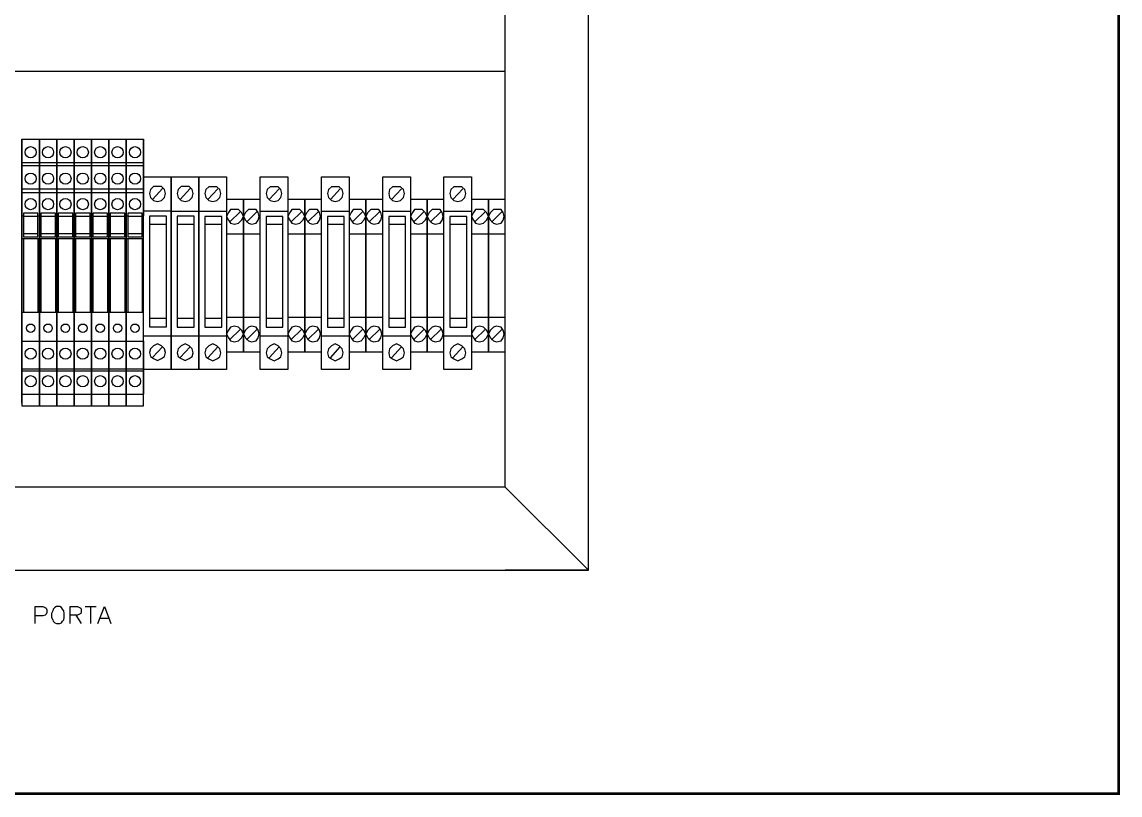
# Model space of a CAD drawing. Extents: x -2333 to 4564, y -5034 to 5704.
# Drawn here: x 3138 to 4564, y 959 to 1963 of the extents above; entities that cross this region are included whole.
import ezdxf

# ---------------------------------------------------------------- set-up
doc = ezdxf.new("R2010")
doc.units = 0
doc.header["$LTSCALE"] = 10
doc.header["$MEASUREMENT"] = 0
doc.layers.get('0').update_dxf_attribs({"linetype": 'CONTINUOUS'})
doc.layers.add('3', color=12, linetype='CONTINUOUS')
doc.layers.add('LEG', color=7, linetype='CONTINUOUS')
doc.layers.add('P', color=250, linetype='CONTINUOUS', lineweight=100)

# ---------------------------------------------------------------- blocks, each defined once
blk = doc.blocks.new('A$C191F7B9C')
at = {"color": 7, "linetype": 'Continuous'}
for p, q in [((0, 96.15), (0, 95.13)), ((0, 86.63), (0, 96.15)), ((0, 96.15), (6.27, 96.15)), ((0, 95.13), (0, 87.75)), ((6.27, 95.13), (6.27, 96.15)), ((6.27, 96.15), (6.27, 86.63)), ((6.27, 87.75), (6.27, 95.13)), ((0, 87.75), (0, 86.63)), ((0, 87.75), (6.27, 87.75)), ((6.27, 86.63), (6.27, 87.75)), ((0, 76.92), (0, 86.63)), ((0, 86.63), (0, 85.62)), ((0, 86.63), (6.27, 86.63)), ((0, 86.03), (0, 81.52)), ((0, 85.62), (0, 78.23)), ((6.27, 86.63), (6.27, 76.92)), ((6.27, 85.62), (6.27, 86.63)), ((6.27, 78.23), (6.27, 85.62)), ((0, 81.52), (0, 77.95)), ((0, 78.23), (0, 76.92)), ((0, 78.23), (6.27, 78.23)), ((0, 77.95), (0, 76.92)), ((0, 76.92), (0, 75.91)), ((0, 68.52), (0, 76.92)), ((0, 76.92), (6.27, 76.92)), ((0, 75.91), (0, 68.52)), ((6.27, 76.92), (6.27, 78.23)), ((6.27, 75.91), (6.27, 76.92)), ((6.27, 76.92), (6.27, 68.52)), ((6.27, 68.52), (6.27, 75.91)), ((0, 68.52), (0, 60.32)), ((0, 68.52), (0.51, 68.52)), ((0.51, 69.49), (0.51, 68.27)), ((5.77, 69.49), (0.51, 69.49)), ((0.51, 68.27), (0.51, 62)), ((5.77, 68.27), (0.51, 68.27)), ((5.77, 68.27), (5.77, 69.49)), ((5.77, 68.52), (6.27, 68.52)), ((5.77, 62), (5.77, 68.27)), ((6.27, 60.32), (6.27, 68.52)), ((0, 60.32), (6.27, 60.32)), ((0, 60.32), (0, 33.7)), ((0.51, 62), (0.51, 60.78)), ((5.77, 62), (0.51, 62)), ((5.77, 60.78), (0.51, 60.78)), ((0.51, 60.32), (0.51, 33.7)), ((5.77, 60.78), (5.77, 62)), ((5.77, 60.32), (5.77, 33.7)), ((6.27, 33.7), (6.27, 60.32)), ((0, 33.7), (0, 23.28)), ((0, 33.7), (6.27, 33.7)), ((6.27, 23.28), (6.27, 33.7)), ((0, 23.28), (0, 14.27)), ((0, 13.26), (0, 23.28)), ((0, 23.28), (6.27, 23.28)), ((6.27, 14.27), (6.27, 23.28)), ((6.27, 23.28), (6.27, 13.26)), ((0, 14.27), (0, 13.26)), ((0, 4.15), (0, 13.26)), ((0, 13.26), (0, 12.55)), ((0, 13.26), (6.27, 13.26)), ((0, 12.55), (0, 5.16)), ((0, 12.55), (6.27, 12.55)), ((6.27, 13.26), (6.27, 14.27)), ((6.27, 13.26), (6.27, 4.15)), ((6.27, 12.84), (6.27, 13.26)), ((6.27, 12.55), (6.27, 13.26)), ((6.27, 9.26), (6.27, 12.84)), ((6.27, 5.16), (6.27, 12.55)), ((6.27, 5.32), (6.27, 9.26)), ((0, 5.16), (0, 4.15)), ((0, 4.15), (0, 1.01)), ((0, 4.15), (6.27, 4.15)), ((6.27, 4.88), (6.27, 5.32)), ((6.27, 4.15), (6.27, 5.16)), ((6.27, 1.01), (6.27, 4.88)), ((0, 1.01), (0, 0)), ((6.27, 0), (6.27, 1.01)), ((0, 0), (6.27, 0))]:
    blk.add_line(p, q, dxfattribs=at)
for centre, radius in [((3.14, 91.44), 2.02), ((3.14, 81.93), 2.02), ((3.14, 72.72), 2.02), ((3.14, 27.97), 1.52), ((3.14, 18.78), 2.02), ((3.14, 8.86), 2.02)]:
    blk.add_circle(centre, radius, dxfattribs=at)
at = {"layer": 'LEG'}
blk.add_line((0, 0.94), (0, 95.94), dxfattribs=at)

msp = doc.modelspace()

# ---------------------------------------------------------------- linework, layer by layer
at = {"color": 0}
msp.add_line((4562.6599, 960.54838), (4562.6599, 2966.04838), dxfattribs=at)
at = {"color": 0, "const_width": 3.5}
msp.add_lwpolyline([(1692.6599, 960.54837), (4562.6599, 960.54837), (4562.6599, 2964.78273), (1692.6599, 2964.78273), (1692.6599, 960.54837)], dxfattribs=at)
at = {"layer": '3', "color": 0}
msp.add_line((4562.6599, 960.54837), (1692.6599, 960.54837), dxfattribs=at)
at = {"layer": 'LEG', "linetype": 'Continuous'}
for p, q in [((3873.59795, 1250.74577), (3873.59795, 2654.74577)), ((3765.59795, 1358.74577), (3765.59795, 2546.74577)), ((2577.59795, 1898.74577), (3765.59795, 1898.74577)), ((3765.59795, 1358.74577), (3873.59795, 1250.74577)), ((2469.59795, 1250.74577), (3873.59795, 1250.74577)), ((2469.59795, 1250.74577), (3765.59795, 1250.74577)), ((3873.59795, 1250.74577), (3765.59795, 1250.74577)), ((3873.59795, 1250.74577), (3765.59795, 1250.74577))]:
    msp.add_line(p, q, dxfattribs=at)
at = {"layer": 'LEG', "color": 0, "lineweight": -2}
for p, q in [((3295.78757, 1564.74408), (3295.78757, 1708.74408)), ((3295.78757, 1564.74408), (3295.78757, 1708.74408)), ((3765.59795, 1358.74577), (2577.59795, 1358.74577))]:
    msp.add_line(p, q, dxfattribs=at)
at = {"layer": 'P', "color": 0, "lineweight": -2}
for points in [[(3331.72934, 1761.74188), (3331.72934, 1511.43307), (3295.78757, 1511.43307), (3295.78757, 1761.74188), (3331.72934, 1761.74188), (3331.72934, 1761.74188)], [(3367.67112, 1761.67142), (3367.67112, 1511.36261), (3331.72934, 1511.36261), (3331.72934, 1761.67142), (3367.67112, 1761.67142), (3367.67112, 1761.67142)], [(3403.6129, 1761.60096), (3403.6129, 1511.29215), (3367.67112, 1511.29215), (3367.67112, 1761.60096), (3403.6129, 1761.60096), (3403.6129, 1761.60096)], [(3483.19827, 1761.60096), (3483.19827, 1511.29215), (3447.25649, 1511.29215), (3447.25649, 1761.60096), (3483.19827, 1761.60096), (3483.19827, 1761.60096)], [(3562.78363, 1761.60096), (3562.78363, 1511.29215), (3526.84185, 1511.29215), (3526.84185, 1761.60096), (3562.78363, 1761.60096), (3562.78363, 1761.60096)], [(3642.369, 1761.60096), (3642.369, 1511.29215), (3606.42722, 1511.29215), (3606.42722, 1761.60096), (3642.369, 1761.60096), (3642.369, 1761.60096)], [(3721.95436, 1761.60096), (3721.95436, 1511.29215), (3686.01258, 1511.29215), (3686.01258, 1761.60096), (3721.95436, 1761.60096), (3721.95436, 1761.60096)], [(3324.02754, 1739.92009), (3322.7439, 1745.05463), (3318.893, 1748.90553), (3313.75846, 1748.90553), (3308.62392, 1748.90553), (3304.77301, 1745.05463), (3303.48938, 1739.92009), (3304.77301, 1734.78555), (3308.62392, 1730.93464), (3313.75846, 1729.65101), (3318.893, 1730.93464), (3322.7439, 1734.78555), (3324.02754, 1739.92009), (3324.02754, 1739.92009)], [(3307.34028, 1732.21828), (3320.17663, 1746.33826)], [(3359.96931, 1739.84963), (3358.68568, 1744.98417), (3354.83477, 1748.83507), (3349.70023, 1748.83507), (3344.56569, 1748.83507), (3340.71479, 1744.98417), (3339.43115, 1739.84963), (3340.71479, 1734.71509), (3344.56569, 1730.86418), (3349.70023, 1729.58055), (3354.83477, 1730.86418), (3358.68568, 1734.71509), (3359.96931, 1739.84963), (3359.96931, 1739.84963)], [(3343.28206, 1732.14782), (3356.11841, 1746.2678)], [(3395.91109, 1739.77917), (3394.62746, 1744.91371), (3390.77655, 1748.76461), (3385.64201, 1748.76461), (3380.50747, 1748.76461), (3376.65657, 1744.91371), (3375.37293, 1739.77917), (3376.65657, 1734.64463), (3380.50747, 1730.79372), (3385.64201, 1729.51009), (3390.77655, 1730.79372), (3394.62746, 1734.64463), (3395.91109, 1739.77917), (3395.91109, 1739.77917)], [(3379.22384, 1732.07736), (3392.06019, 1746.19734)], [(3475.49646, 1739.77917), (3474.21282, 1744.91371), (3470.36192, 1748.76461), (3465.22738, 1748.76461), (3460.09284, 1748.76461), (3456.24193, 1744.91371), (3454.9583, 1739.77917), (3456.24193, 1734.64463), (3460.09284, 1730.79372), (3465.22738, 1729.51009), (3470.36192, 1730.79372), (3474.21282, 1734.64463), (3475.49646, 1739.77917), (3475.49646, 1739.77917)], [(3458.8092, 1732.07736), (3471.64555, 1746.19734)], [(3555.08182, 1739.77917), (3553.79819, 1744.91371), (3549.94728, 1748.76461), (3544.81274, 1748.76461), (3539.6782, 1748.76461), (3535.8273, 1744.91371), (3534.54366, 1739.77917), (3535.8273, 1734.64463), (3539.6782, 1730.79372), (3544.81274, 1729.51009), (3549.94728, 1730.79372), (3553.79819, 1734.64463), (3555.08182, 1739.77917), (3555.08182, 1739.77917)], [(3538.39457, 1732.07736), (3551.23092, 1746.19734)], [(3634.66719, 1739.77917), (3633.38355, 1744.91371), (3629.53265, 1748.76461), (3624.39811, 1748.76461), (3619.26357, 1748.76461), (3615.41266, 1744.91371), (3614.12903, 1739.77917), (3615.41266, 1734.64463), (3619.26357, 1730.79372), (3624.39811, 1729.51009), (3629.53265, 1730.79372), (3633.38355, 1734.64463), (3634.66719, 1739.77917), (3634.66719, 1739.77917)], [(3617.97993, 1732.07736), (3630.81628, 1746.19734)], [(3714.25255, 1739.77917), (3712.96892, 1744.91371), (3709.11801, 1748.76461), (3703.98347, 1748.76461), (3698.84893, 1748.76461), (3694.99803, 1744.91371), (3693.71439, 1739.77917), (3694.99803, 1734.64463), (3698.84893, 1730.79372), (3703.98347, 1729.51009), (3709.11801, 1730.79372), (3712.96892, 1734.64463), (3714.25255, 1739.77917), (3714.25255, 1739.77917)], [(3697.5653, 1732.07736), (3710.40165, 1746.19734)], [(3425.43469, 1732.07736), (3403.6129, 1732.07736), (3403.6129, 1534.39758), (3425.43469, 1534.39758), (3425.43469, 1732.07736), (3425.43469, 1732.07736)], [(3447.25649, 1732.07736), (3425.43469, 1732.07736), (3425.43469, 1534.39758), (3447.25649, 1534.39758), (3447.25649, 1732.07736), (3447.25649, 1732.07736)], [(3505.02006, 1732.07736), (3483.19827, 1732.07736), (3483.19827, 1534.39758), (3505.02006, 1534.39758), (3505.02006, 1732.07736), (3505.02006, 1732.07736)], [(3526.84185, 1732.07736), (3505.02006, 1732.07736), (3505.02006, 1534.39758), (3526.84185, 1534.39758), (3526.84185, 1732.07736), (3526.84185, 1732.07736)], [(3584.60542, 1732.07736), (3562.78363, 1732.07736), (3562.78363, 1534.39758), (3584.60542, 1534.39758), (3584.60542, 1732.07736), (3584.60542, 1732.07736)], [(3606.42722, 1732.07736), (3584.60542, 1732.07736), (3584.60542, 1534.39758), (3606.42722, 1534.39758), (3606.42722, 1732.07736), (3606.42722, 1732.07736)], [(3664.19079, 1732.07736), (3642.369, 1732.07736), (3642.369, 1534.39758), (3664.19079, 1534.39758), (3664.19079, 1732.07736), (3664.19079, 1732.07736)], [(3686.01258, 1732.07736), (3664.19079, 1732.07736), (3664.19079, 1534.39758), (3686.01258, 1534.39758), (3686.01258, 1732.07736), (3686.01258, 1732.07736)], [(3743.77615, 1732.07736), (3721.95436, 1732.07736), (3721.95436, 1534.39758), (3743.77615, 1534.39758), (3743.77615, 1732.07736), (3743.77615, 1732.07736)], [(3765.59795, 1732.07736), (3743.77615, 1732.07736), (3743.77615, 1534.39758), (3765.59795, 1534.39758), (3765.59795, 1732.07736), (3765.59795, 1732.07736)], [(3331.72934, 1716.81466), (3295.78757, 1716.81466)], [(3367.67112, 1716.7442), (3331.72934, 1716.7442)], [(3403.6129, 1716.67374), (3367.67112, 1716.67374)], [(3425.43469, 1710.25556), (3422.86742, 1715.3901), (3419.01652, 1719.24101), (3413.88198, 1719.24101), (3408.74744, 1719.24101), (3406.18017, 1715.3901), (3403.6129, 1710.25556), (3406.18017, 1705.12102), (3408.74744, 1701.27012), (3413.88198, 1699.98648), (3419.01652, 1701.27012), (3422.86742, 1705.12102), (3425.43469, 1710.25556), (3425.43469, 1710.25556)], [(3407.46381, 1702.55375), (3421.58379, 1716.67374)], [(3445.97285, 1710.25556), (3444.68922, 1715.3901), (3442.12195, 1719.24101), (3435.70377, 1719.24101), (3431.85287, 1719.24101), (3428.00196, 1715.3901), (3425.43469, 1710.25556), (3428.00196, 1705.12102), (3431.85287, 1701.27012), (3435.70377, 1699.98648), (3442.12195, 1701.27012), (3444.68922, 1705.12102), (3445.97285, 1710.25556), (3445.97285, 1710.25556)], [(3429.2856, 1702.55375), (3443.40558, 1716.67374)], [(3483.19827, 1716.67374), (3447.25649, 1716.67374)], [(3505.02006, 1710.25556), (3502.45279, 1715.3901), (3498.60188, 1719.24101), (3493.46734, 1719.24101), (3488.3328, 1719.24101), (3485.76554, 1715.3901), (3483.19827, 1710.25556), (3485.76554, 1705.12102), (3488.3328, 1701.27012), (3493.46734, 1699.98648), (3498.60188, 1701.27012), (3502.45279, 1705.12102), (3505.02006, 1710.25556), (3505.02006, 1710.25556)], [(3487.04917, 1702.55375), (3501.16915, 1716.67374)], [(3525.55822, 1710.25556), (3524.27458, 1715.3901), (3521.70731, 1719.24101), (3515.28914, 1719.24101), (3511.43823, 1719.24101), (3507.58733, 1715.3901), (3505.02006, 1710.25556), (3507.58733, 1705.12102), (3511.43823, 1701.27012), (3515.28914, 1699.98648), (3521.70731, 1701.27012), (3524.27458, 1705.12102), (3525.55822, 1710.25556), (3525.55822, 1710.25556)], [(3508.87096, 1702.55375), (3522.99095, 1716.67374)], [(3562.78363, 1716.67374), (3526.84185, 1716.67374)], [(3584.60542, 1710.25556), (3582.03815, 1715.3901), (3578.18725, 1719.24101), (3573.05271, 1719.24101), (3567.91817, 1719.24101), (3565.3509, 1715.3901), (3562.78363, 1710.25556), (3565.3509, 1705.12102), (3567.91817, 1701.27012), (3573.05271, 1699.98648), (3578.18725, 1701.27012), (3582.03815, 1705.12102), (3584.60542, 1710.25556), (3584.60542, 1710.25556)], [(3566.63453, 1702.55375), (3580.75452, 1716.67374)], [(3605.14358, 1710.25556), (3603.85995, 1715.3901), (3601.29268, 1719.24101), (3594.8745, 1719.24101), (3591.0236, 1719.24101), (3587.17269, 1715.3901), (3584.60542, 1710.25556), (3587.17269, 1705.12102), (3591.0236, 1701.27012), (3594.8745, 1699.98648), (3601.29268, 1701.27012), (3603.85995, 1705.12102), (3605.14358, 1710.25556), (3605.14358, 1710.25556)], [(3588.45633, 1702.55375), (3602.57631, 1716.67374)], [(3642.369, 1716.67374), (3606.42722, 1716.67374)], [(3664.19079, 1710.25556), (3661.62352, 1715.3901), (3657.77261, 1719.24101), (3652.63807, 1719.24101), (3647.50353, 1719.24101), (3644.93626, 1715.3901), (3642.369, 1710.25556), (3644.93626, 1705.12102), (3647.50353, 1701.27012), (3652.63807, 1699.98648), (3657.77261, 1701.27012), (3661.62352, 1705.12102), (3664.19079, 1710.25556), (3664.19079, 1710.25556)], [(3646.2199, 1702.55375), (3660.33988, 1716.67374)], [(3684.72895, 1710.25556), (3683.44531, 1715.3901), (3680.87804, 1719.24101), (3674.45987, 1719.24101), (3670.60896, 1719.24101), (3666.75806, 1715.3901), (3664.19079, 1710.25556), (3666.75806, 1705.12102), (3670.60896, 1701.27012), (3674.45987, 1699.98648), (3680.87804, 1701.27012), (3683.44531, 1705.12102), (3684.72895, 1710.25556), (3684.72895, 1710.25556)], [(3668.04169, 1702.55375), (3682.16168, 1716.67374)], [(3721.95436, 1716.67374), (3686.01258, 1716.67374)], [(3743.77615, 1710.25556), (3741.20888, 1715.3901), (3737.35798, 1719.24101), (3732.22344, 1719.24101), (3727.0889, 1719.24101), (3724.52163, 1715.3901), (3721.95436, 1710.25556), (3724.52163, 1705.12102), (3727.0889, 1701.27012), (3732.22344, 1699.98648), (3737.35798, 1701.27012), (3741.20888, 1705.12102), (3743.77615, 1710.25556), (3743.77615, 1710.25556)], [(3725.80526, 1702.55375), (3739.92525, 1716.67374)], [(3764.31431, 1710.25556), (3763.03068, 1715.3901), (3760.46341, 1719.24101), (3754.04523, 1719.24101), (3750.19433, 1719.24101), (3746.34342, 1715.3901), (3743.77615, 1710.25556), (3746.34342, 1705.12102), (3750.19433, 1701.27012), (3754.04523, 1699.98648), (3760.46341, 1701.27012), (3763.03068, 1705.12102), (3764.31431, 1710.25556), (3764.31431, 1710.25556)], [(3747.62706, 1702.55375), (3761.74704, 1716.67374)], [(3303.48938, 1710.39649), (3303.48938, 1566.62937), (3325.31117, 1566.62937), (3325.31117, 1710.39649), (3303.48938, 1710.39649), (3303.48938, 1710.39649)], [(3303.48938, 1700.12741), (3325.31117, 1700.12741)], [(3339.43115, 1710.32602), (3339.43115, 1566.55891), (3361.25295, 1566.55891), (3361.25295, 1710.32602), (3339.43115, 1710.32602), (3339.43115, 1710.32602)], [(3339.43115, 1700.05695), (3361.25295, 1700.05695)], [(3375.37293, 1710.25556), (3375.37293, 1566.48845), (3397.19473, 1566.48845), (3397.19473, 1710.25556), (3375.37293, 1710.25556), (3375.37293, 1710.25556)], [(3375.37293, 1699.98648), (3397.19473, 1699.98648)], [(3454.9583, 1710.25556), (3454.9583, 1566.48845), (3476.78009, 1566.48845), (3476.78009, 1710.25556), (3454.9583, 1710.25556), (3454.9583, 1710.25556)], [(3454.9583, 1699.98648), (3476.78009, 1699.98648)], [(3534.54366, 1710.25556), (3534.54366, 1566.48845), (3556.36546, 1566.48845), (3556.36546, 1710.25556), (3534.54366, 1710.25556), (3534.54366, 1710.25556)], [(3534.54366, 1699.98648), (3556.36546, 1699.98648)], [(3614.12903, 1710.25556), (3614.12903, 1566.48845), (3635.95082, 1566.48845), (3635.95082, 1710.25556), (3614.12903, 1710.25556), (3614.12903, 1710.25556)], [(3614.12903, 1699.98648), (3635.95082, 1699.98648)], [(3693.71439, 1710.25556), (3693.71439, 1566.48845), (3715.53619, 1566.48845), (3715.53619, 1710.25556), (3693.71439, 1710.25556), (3693.71439, 1710.25556)], [(3693.71439, 1699.98648), (3715.53619, 1699.98648)], [(3425.43469, 1687.15014), (3403.6129, 1687.15014)], [(3447.25649, 1687.15014), (3425.43469, 1687.15014)], [(3505.02006, 1687.15014), (3483.19827, 1687.15014)], [(3526.84185, 1687.15014), (3505.02006, 1687.15014)], [(3584.60542, 1687.15014), (3562.78363, 1687.15014)], [(3606.42722, 1687.15014), (3584.60542, 1687.15014)], [(3664.19079, 1687.15014), (3642.369, 1687.15014)], [(3686.01258, 1687.15014), (3664.19079, 1687.15014)], [(3743.77615, 1687.15014), (3721.95436, 1687.15014)], [(3765.59795, 1687.15014), (3743.77615, 1687.15014)], [(3303.48938, 1578.18209), (3325.31117, 1578.18209)], [(3339.43115, 1578.11163), (3361.25295, 1578.11163)], [(3375.37293, 1578.04117), (3397.19473, 1578.04117)], [(3403.6129, 1579.3248), (3425.43469, 1579.3248)], [(3425.43469, 1579.3248), (3447.25649, 1579.3248)], [(3454.9583, 1578.04117), (3476.78009, 1578.04117)], [(3483.19827, 1579.3248), (3505.02006, 1579.3248)], [(3505.02006, 1579.3248), (3526.84185, 1579.3248)], [(3534.54366, 1578.04117), (3556.36546, 1578.04117)], [(3562.78363, 1579.3248), (3584.60542, 1579.3248)], [(3584.60542, 1579.3248), (3606.42722, 1579.3248)], [(3614.12903, 1578.04117), (3635.95082, 1578.04117)], [(3642.369, 1579.3248), (3664.19079, 1579.3248)], [(3664.19079, 1579.3248), (3686.01258, 1579.3248)], [(3693.71439, 1578.04117), (3715.53619, 1578.04117)], [(3721.95436, 1579.3248), (3743.77615, 1579.3248)], [(3743.77615, 1579.3248), (3765.59795, 1579.3248)], [(3425.43469, 1557.50301), (3422.86742, 1562.63755), (3419.01652, 1566.48845), (3413.88198, 1567.77209), (3408.74744, 1566.48845), (3406.18017, 1562.63755), (3403.6129, 1557.50301), (3406.18017, 1552.36847), (3408.74744, 1548.51756), (3413.88198, 1547.23393), (3419.01652, 1548.51756), (3422.86742, 1552.36847), (3425.43469, 1557.50301), (3425.43469, 1557.50301)], [(3407.46381, 1549.8012), (3421.58379, 1563.92118)], [(3445.97285, 1557.50301), (3444.68922, 1562.63755), (3442.12195, 1566.48845), (3435.70377, 1567.77209), (3431.85287, 1566.48845), (3428.00196, 1562.63755), (3425.43469, 1557.50301), (3428.00196, 1552.36847), (3431.85287, 1548.51756), (3435.70377, 1547.23393), (3442.12195, 1548.51756), (3444.68922, 1552.36847), (3445.97285, 1557.50301), (3445.97285, 1557.50301)], [(3429.2856, 1549.8012), (3443.40558, 1563.92118)], [(3505.02006, 1557.50301), (3502.45279, 1562.63755), (3498.60188, 1566.48845), (3493.46734, 1567.77209), (3488.3328, 1566.48845), (3485.76554, 1562.63755), (3483.19827, 1557.50301), (3485.76554, 1552.36847), (3488.3328, 1548.51756), (3493.46734, 1547.23393), (3498.60188, 1548.51756), (3502.45279, 1552.36847), (3505.02006, 1557.50301), (3505.02006, 1557.50301)], [(3487.04917, 1549.8012), (3501.16915, 1563.92118)], [(3525.55822, 1557.50301), (3524.27458, 1562.63755), (3521.70731, 1566.48845), (3515.28914, 1567.77209), (3511.43823, 1566.48845), (3507.58733, 1562.63755), (3505.02006, 1557.50301), (3507.58733, 1552.36847), (3511.43823, 1548.51756), (3515.28914, 1547.23393), (3521.70731, 1548.51756), (3524.27458, 1552.36847), (3525.55822, 1557.50301), (3525.55822, 1557.50301)], [(3508.87096, 1549.8012), (3522.99095, 1563.92118)], [(3584.60542, 1557.50301), (3582.03815, 1562.63755), (3578.18725, 1566.48845), (3573.05271, 1567.77209), (3567.91817, 1566.48845), (3565.3509, 1562.63755), (3562.78363, 1557.50301), (3565.3509, 1552.36847), (3567.91817, 1548.51756), (3573.05271, 1547.23393), (3578.18725, 1548.51756), (3582.03815, 1552.36847), (3584.60542, 1557.50301), (3584.60542, 1557.50301)], [(3566.63453, 1549.8012), (3580.75452, 1563.92118)], [(3605.14358, 1557.50301), (3603.85995, 1562.63755), (3601.29268, 1566.48845), (3594.8745, 1567.77209), (3591.0236, 1566.48845), (3587.17269, 1562.63755), (3584.60542, 1557.50301), (3587.17269, 1552.36847), (3591.0236, 1548.51756), (3594.8745, 1547.23393), (3601.29268, 1548.51756), (3603.85995, 1552.36847), (3605.14358, 1557.50301), (3605.14358, 1557.50301)], [(3588.45633, 1549.8012), (3602.57631, 1563.92118)], [(3664.19079, 1557.50301), (3661.62352, 1562.63755), (3657.77261, 1566.48845), (3652.63807, 1567.77209), (3647.50353, 1566.48845), (3644.93626, 1562.63755), (3642.369, 1557.50301), (3644.93626, 1552.36847), (3647.50353, 1548.51756), (3652.63807, 1547.23393), (3657.77261, 1548.51756), (3661.62352, 1552.36847), (3664.19079, 1557.50301), (3664.19079, 1557.50301)], [(3646.2199, 1549.8012), (3660.33988, 1563.92118)], [(3684.72895, 1557.50301), (3683.44531, 1562.63755), (3680.87804, 1566.48845), (3674.45987, 1567.77209), (3670.60896, 1566.48845), (3666.75806, 1562.63755), (3664.19079, 1557.50301), (3666.75806, 1552.36847), (3670.60896, 1548.51756), (3674.45987, 1547.23393), (3680.87804, 1548.51756), (3683.44531, 1552.36847), (3684.72895, 1557.50301), (3684.72895, 1557.50301)], [(3668.04169, 1549.8012), (3682.16168, 1563.92118)], [(3743.77615, 1557.50301), (3741.20888, 1562.63755), (3737.35798, 1566.48845), (3732.22344, 1567.77209), (3727.0889, 1566.48845), (3724.52163, 1562.63755), (3721.95436, 1557.50301), (3724.52163, 1552.36847), (3727.0889, 1548.51756), (3732.22344, 1547.23393), (3737.35798, 1548.51756), (3741.20888, 1552.36847), (3743.77615, 1557.50301), (3743.77615, 1557.50301)], [(3725.80526, 1549.8012), (3739.92525, 1563.92118)], [(3764.31431, 1557.50301), (3763.03068, 1562.63755), (3760.46341, 1566.48845), (3754.04523, 1567.77209), (3750.19433, 1566.48845), (3746.34342, 1562.63755), (3743.77615, 1557.50301), (3746.34342, 1552.36847), (3750.19433, 1548.51756), (3754.04523, 1547.23393), (3760.46341, 1548.51756), (3763.03068, 1552.36847), (3764.31431, 1557.50301), (3764.31431, 1557.50301)], [(3747.62706, 1549.8012), (3761.74704, 1563.92118)], [(3295.78757, 1555.07666), (3331.72934, 1555.07666)], [(3324.02754, 1533.25487), (3322.7439, 1538.38941), (3318.893, 1542.24031), (3313.75846, 1544.80758), (3308.62392, 1542.24031), (3304.77301, 1538.38941), (3303.48938, 1533.25487), (3304.77301, 1528.12033), (3308.62392, 1525.55306), (3313.75846, 1522.98579), (3318.893, 1525.55306), (3322.7439, 1528.12033), (3324.02754, 1533.25487), (3324.02754, 1533.25487)], [(3307.34028, 1526.83669), (3320.17663, 1540.95668)], [(3331.72934, 1555.0062), (3367.67112, 1555.0062)], [(3359.96931, 1533.18441), (3358.68568, 1538.31895), (3354.83477, 1542.16985), (3349.70023, 1544.73712), (3344.56569, 1542.16985), (3340.71479, 1538.31895), (3339.43115, 1533.18441), (3340.71479, 1528.04987), (3344.56569, 1525.4826), (3349.70023, 1522.91533), (3354.83477, 1525.4826), (3358.68568, 1528.04987), (3359.96931, 1533.18441), (3359.96931, 1533.18441)], [(3367.67112, 1554.93574), (3403.6129, 1554.93574)], [(3395.91109, 1533.11395), (3394.62746, 1538.24849), (3390.77655, 1542.09939), (3385.64201, 1544.66666), (3380.50747, 1542.09939), (3376.65657, 1538.24849), (3375.37293, 1533.11395), (3376.65657, 1527.97941), (3380.50747, 1525.41214), (3385.64201, 1522.84487), (3390.77655, 1525.41214), (3394.62746, 1527.97941), (3395.91109, 1533.11395), (3395.91109, 1533.11395)], [(3447.25649, 1554.93574), (3483.19827, 1554.93574)], [(3475.49646, 1533.11395), (3474.21282, 1538.24849), (3470.36192, 1542.09939), (3465.22738, 1544.66666), (3460.09284, 1542.09939), (3456.24193, 1538.24849), (3454.9583, 1533.11395), (3456.24193, 1527.97941), (3460.09284, 1525.41214), (3465.22738, 1522.84487), (3470.36192, 1525.41214), (3474.21282, 1527.97941), (3475.49646, 1533.11395), (3475.49646, 1533.11395)], [(3526.84185, 1554.93574), (3562.78363, 1554.93574)], [(3555.08182, 1533.11395), (3553.79819, 1538.24849), (3549.94728, 1542.09939), (3544.81274, 1544.66666), (3539.6782, 1542.09939), (3535.8273, 1538.24849), (3534.54366, 1533.11395), (3535.8273, 1527.97941), (3539.6782, 1525.41214), (3544.81274, 1522.84487), (3549.94728, 1525.41214), (3553.79819, 1527.97941), (3555.08182, 1533.11395), (3555.08182, 1533.11395)], [(3606.42722, 1554.93574), (3642.369, 1554.93574)], [(3634.66719, 1533.11395), (3633.38355, 1538.24849), (3629.53265, 1542.09939), (3624.39811, 1544.66666), (3619.26357, 1542.09939), (3615.41266, 1538.24849), (3614.12903, 1533.11395), (3615.41266, 1527.97941), (3619.26357, 1525.41214), (3624.39811, 1522.84487), (3629.53265, 1525.41214), (3633.38355, 1527.97941), (3634.66719, 1533.11395), (3634.66719, 1533.11395)], [(3686.01258, 1554.93574), (3721.95436, 1554.93574)], [(3714.25255, 1533.11395), (3712.96892, 1538.24849), (3709.11801, 1542.09939), (3703.98347, 1544.66666), (3698.84893, 1542.09939), (3694.99803, 1538.24849), (3693.71439, 1533.11395), (3694.99803, 1527.97941), (3698.84893, 1525.41214), (3703.98347, 1522.84487), (3709.11801, 1525.41214), (3712.96892, 1527.97941), (3714.25255, 1533.11395), (3714.25255, 1533.11395)], [(3343.28206, 1526.76623), (3356.11841, 1540.88622)], [(3379.22384, 1526.69577), (3392.06019, 1540.81575)], [(3458.8092, 1526.69577), (3471.64555, 1540.81575)], [(3538.39457, 1526.69577), (3551.23092, 1540.81575)], [(3617.97993, 1526.69577), (3630.81628, 1540.81575)], [(3697.5653, 1526.69577), (3710.40165, 1540.81575)], [(3154.85202, 1181.50271), (3154.85202, 1203.60976), (3164.83585, 1203.60976), (3167.68837, 1202.1835), (3169.11463, 1201.47036), (3169.82776, 1199.33097), (3169.82776, 1195.76532), (3169.11463, 1193.62593), (3167.68837, 1192.19967), (3164.83585, 1191.48654), (3154.85202, 1191.48654)], [(3182.66411, 1203.60976), (3180.52472, 1202.1835), (3178.38533, 1200.0441), (3177.6722, 1197.90471), (3176.24594, 1194.33906), (3176.24594, 1189.34715), (3177.6722, 1186.49462), (3178.38533, 1184.35523), (3180.52472, 1182.21584), (3182.66411, 1181.50271), (3186.9429, 1181.50271), (3189.08229, 1182.21584), (3190.50855, 1184.35523), (3191.93481, 1186.49462), (3192.64794, 1189.34715), (3192.64794, 1194.33906), (3191.93481, 1197.90471), (3190.50855, 1200.0441), (3189.08229, 1202.1835), (3186.9429, 1203.60976), (3182.66411, 1203.60976), (3182.66411, 1203.60976)], [(3200.49238, 1181.50271), (3200.49238, 1203.60976), (3209.76307, 1203.60976), (3212.61559, 1202.1835), (3214.04186, 1201.47036), (3214.75499, 1199.33097), (3214.75499, 1196.47845), (3214.04186, 1194.33906), (3212.61559, 1193.62593), (3209.76307, 1192.19967), (3200.49238, 1192.19967)], [(3219.7469, 1203.60976), (3234.00951, 1203.60976)], [(3226.87821, 1203.60976), (3226.87821, 1181.50271)], [(3236.1489, 1181.50271), (3244.70647, 1203.60976), (3253.26403, 1181.50271)], [(3207.62368, 1192.19967), (3214.75499, 1181.50271)], [(3239.71455, 1188.63402), (3249.69838, 1188.63402)]]:
    msp.add_lwpolyline(points, dxfattribs=at)

# ---------------------------------------------------------------- block references
at = {"layer": 'LEG', "color": 0, "lineweight": -2, "xscale": 3.6, "yscale": 3.6, "zscale": 3.6}
for p in [(3137.66211, 1464.29703), (3160.25146, 1464.29703), (3182.84081, 1464.29703), (3205.43016, 1464.29703), (3228.01951, 1464.29703), (3250.60887, 1464.29703), (3273.19822, 1464.29703)]:
    msp.add_blockref('A$C191F7B9C', p, dxfattribs=at)

doc.saveas('drawing.dxf')
